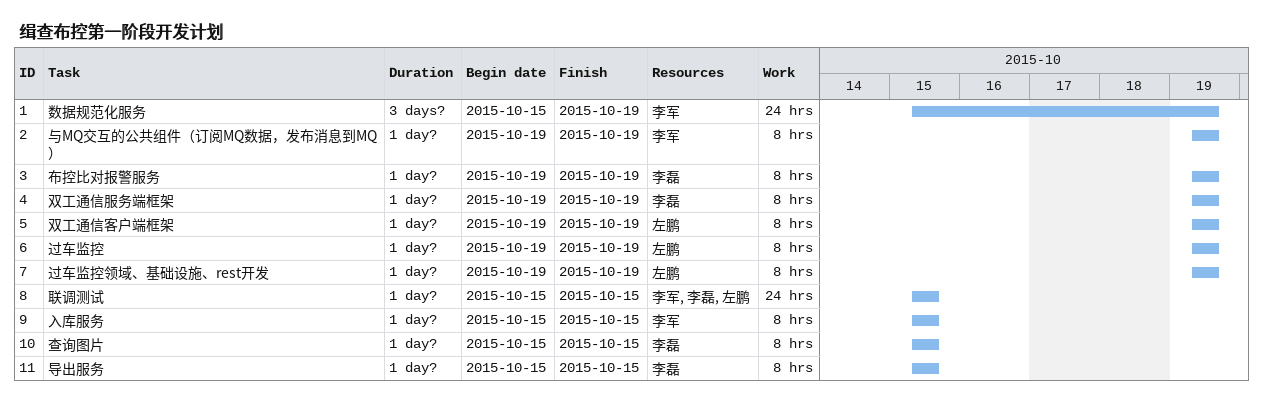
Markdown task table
缉查布控第一阶段开发计划

| ID | Task | Duration | Start | Finish | Resources | Work (h) |
|---|---|---|---|---|---|---|
| 1 | 数据规范化服务 | 3d? | 2015-10-15 | 2015-10-19 | 李军 | 24 |
| 2 | 与MQ交互的公共组件（订阅MQ数据，发布消息到MQ） | 1d? | 2015-10-19 | 2015-10-19 | 李军 | 8 |
| 3 | 布控比对报警服务 | 1d? | 2015-10-19 | 2015-10-19 | 李磊 | 8 |
| 4 | 双工通信服务端框架 | 1d? | 2015-10-19 | 2015-10-19 | 李磊 | 8 |
| 5 | 双工通信客户端框架 | 1d? | 2015-10-19 | 2015-10-19 | 左鹏 | 8 |
| 6 | 过车监控 | 1d? | 2015-10-19 | 2015-10-19 | 左鹏 | 8 |
| 7 | 过车监控领域、基础设施、rest开发 | 1d? | 2015-10-19 | 2015-10-19 | 左鹏 | 8 |
| 8 | 联调测试 | 1d? | 2015-10-15 | 2015-10-15 | 李军, 李磊, 左鹏 | 24 |
| 9 | 入库服务 | 1d? | 2015-10-15 | 2015-10-15 | 李军 | 8 |
| 10 | 查询图片 | 1d? | 2015-10-15 | 2015-10-15 | 李磊 | 8 |
| 11 | 导出服务 | 1d? | 2015-10-15 | 2015-10-15 | 李磊 | 8 |
